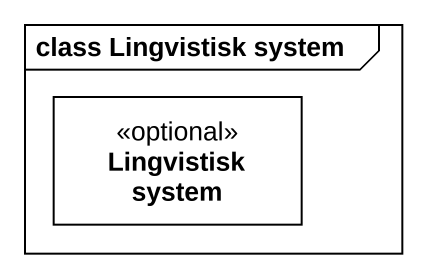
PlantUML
@startuml
mainframe class Lingvistisk system
hide circle
hide empty members
class "Lingvistisk system" as Lingvistisk_system <<optional>>
@enduml
